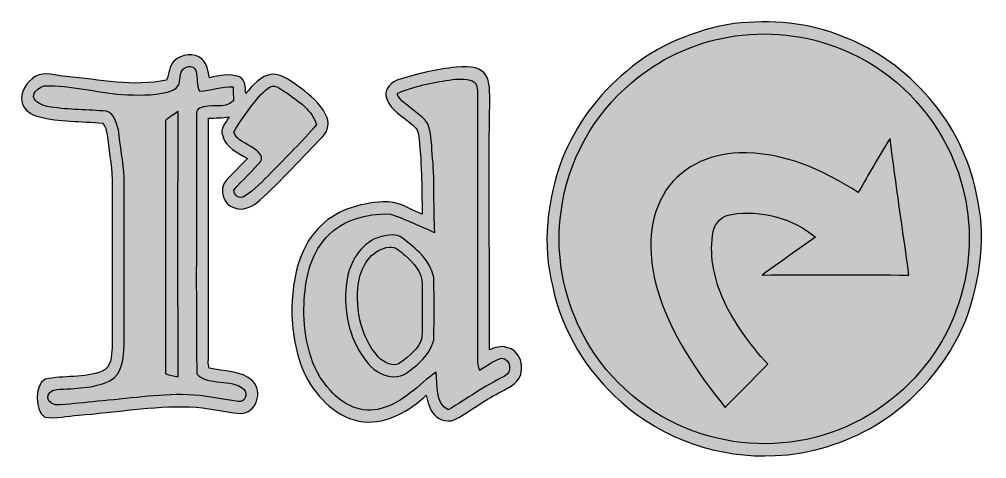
# Model space of a CAD drawing. Header units: centimetres. Extents: x -1.47 to 6.08, y -3.7 to -1.8.
# Drawn here: x -1.473 to 2.71, y -3.697 to -1.798 of the extents above; entities that cross this region are included whole.
import ezdxf

# ---------------------------------------------------------------- set-up
doc = ezdxf.new("R2010")
doc.units = ezdxf.units.CM
doc.header["$MEASUREMENT"] = 0
doc.layers.add('Layer 1', color=7, linetype='Continuous')

msp = doc.modelspace()

# ---------------------------------------------------------------- hatches: boundary and pattern name
at = {"layer": 'Layer 1', "true_color": 0x000000}
h = msp.add_hatch(color=18, dxfattribs=at)
edge = h.paths.add_edge_path()
edge.add_spline(control_points=[(1.61828, -1.81614), (1.77697, -1.79794), (1.94109, -1.81227), (2.08984, -1.87304), (2.37667, -1.98372), (2.60335, -2.24429), (2.66412, -2.5468), (2.70973, -2.72934), (2.68462, -2.92317), (2.61956, -3.09786), (2.54257, -3.2872), (2.40198, -3.44829), (2.22782, -3.55446), (2.09601, -3.62946), (1.94758, -3.67905), (1.79527, -3.68407), (1.55468, -3.69725), (1.30959, -3.61283), (1.12988, -3.45216), (0.98176, -3.32318), (0.8735, -3.14723), (0.83343, -2.95434), (0.78584, -2.7715), (0.81011, -2.57714), (0.87381, -2.4013), (0.93406, -2.25412), (1.03009, -2.12179), (1.15352, -2.02127), (1.2847, -1.91018), (1.44914, -1.84239), (1.61828, -1.81614)], knot_values=[0, 0, 0, 0, 0.1, 0.1, 0.1, 0.2, 0.2, 0.2, 0.3, 0.3, 0.3, 0.4, 0.4, 0.4, 0.5, 0.5, 0.5, 0.6, 0.6, 0.6, 0.7, 0.7, 0.7, 0.8, 0.8, 0.8, 0.9, 0.9, 0.9, 1, 1, 1, 1], degree=3, periodic=1)
h = msp.add_hatch(color=18, dxfattribs=at)
edge = h.paths.add_edge_path()
edge.add_spline(control_points=[(1.5914, -1.87451), (1.43784, -1.90181), (1.29181, -1.97064), (1.1735, -2.07221), (1.00812, -2.21207), (0.89672, -2.41427), (0.86952, -2.62944), (0.84609, -2.792), (0.87224, -2.96041), (0.93898, -3.1101), (1.0258, -3.30299), (1.18386, -3.46304), (1.37623, -3.55111), (1.5482, -3.63124), (1.74621, -3.65289), (1.93157, -3.61377), (2.12196, -3.57434), (2.29727, -3.4689), (2.4228, -3.32067), (2.54058, -3.18406), (2.61391, -3.00968), (2.62992, -2.83007), (2.64717, -2.66469), (2.6137, -2.49534), (2.53943, -2.34701), (2.44393, -2.16018), (2.28137, -2.00788), (2.08702, -1.92817), (1.93147, -1.86321), (1.7572, -1.84595), (1.5914, -1.87451)], knot_values=[0, 0, 0, 0, 0.1, 0.1, 0.1, 0.2, 0.2, 0.2, 0.3, 0.3, 0.3, 0.4, 0.4, 0.4, 0.5, 0.5, 0.5, 0.6, 0.6, 0.6, 0.7, 0.7, 0.7, 0.8, 0.8, 0.8, 0.9, 0.9, 0.9, 1, 1, 1, 1], degree=3, periodic=1)
h = msp.add_hatch(color=18, dxfattribs=at)
edge = h.paths.add_edge_path()
edge.add_spline(control_points=[(-0.80332, -1.97786), (-0.77204, -1.94825), (-0.71597, -1.93811), (-0.68292, -1.97054), (-0.65917, -1.9901), (-0.65718, -2.02315), (-0.65101, -2.05098), (-0.60875, -2.04051), (-0.56283, -2.03068), (-0.52057, -2.04648), (-0.49473, -2.06144), (-0.4961, -2.09345), (-0.4939, -2.11918), (-0.46304, -2.0833), (-0.42978, -2.04125), (-0.37956, -2.03466), (-0.33145, -2.03675), (-0.29274, -2.06855), (-0.2554, -2.09533), (-0.2144, -2.12734), (-0.17245, -2.16207), (-0.14839, -2.20924), (-0.13186, -2.2401), (-0.13437, -2.28152), (-0.16209, -2.30527), (-0.25132, -2.39743), (-0.3373, -2.49325), (-0.4326, -2.57933), (-0.46116, -2.60695), (-0.503, -2.62787), (-0.54285, -2.61302), (-0.59233, -2.60015), (-0.61221, -2.53205), (-0.57811, -2.49429), (-0.54923, -2.46124), (-0.5167, -2.43153), (-0.48679, -2.39931), (-0.52821, -2.37504), (-0.57978, -2.35266), (-0.59369, -2.30203), (-0.60666, -2.27107), (-0.5802, -2.24355), (-0.56513, -2.21918), (-0.59505, -2.2241), (-0.62539, -2.22514), (-0.65562, -2.22452), (-0.65509, -2.56563), (-0.6552, -2.90664), (-0.65541, -3.24776), (-0.65426, -3.26722), (-0.65886, -3.28793), (-0.65227, -3.30665), (-0.58909, -3.31952), (-0.5143, -3.3146), (-0.46398, -3.36157), (-0.41722, -3.40739), (-0.44902, -3.50226), (-0.51754, -3.50216), (-0.59076, -3.49641), (-0.66252, -3.47517), (-0.73627, -3.47318), (-0.89757, -3.46858), (-1.05709, -3.49745), (-1.21755, -3.50948), (-1.26557, -3.51178), (-1.31389, -3.52569), (-1.36201, -3.51764), (-1.40619, -3.49695), (-1.4077, -3.37562), (-1.36191, -3.35425), (-1.28063, -3.33615), (-1.19297, -3.35059), (-1.11452, -3.3191), (-1.07414, -3.30278), (-1.07424, -3.25278), (-1.07205, -3.21638), (-1.0709, -2.98269), (-1.07215, -2.749), (-1.07142, -2.51532), (-1.06954, -2.44879), (-1.08429, -2.38351), (-1.09088, -2.31761), (-1.09475, -2.29355), (-1.09548, -2.26437), (-1.11368, -2.24648), (-1.20563, -2.2377), (-1.29977, -2.24282), (-1.38963, -2.21834), (-1.42017, -2.21092), (-1.4526, -2.19188), (-1.46013, -2.15914), (-1.4729, -2.11395), (-1.44151, -2.06824), (-1.40396, -2.04564), (-1.36264, -2.02054), (-1.31421, -2.04397), (-1.26986, -2.04512), (-1.12624, -2.05788), (-0.97937, -2.09146), (-0.83617, -2.0605), (-0.82298, -2.03403), (-0.82664, -1.9993), (-0.80332, -1.97786)], knot_values=[0, 0, 0, 0, 0.0294118, 0.0294118, 0.0294118, 0.0588235, 0.0588235, 0.0588235, 0.0882353, 0.0882353, 0.0882353, 0.1176471, 0.1176471, 0.1176471, 0.1470588, 0.1470588, 0.1470588, 0.1764706, 0.1764706, 0.1764706, 0.2058824, 0.2058824, 0.2058824, 0.2352941, 0.2352941, 0.2352941, 0.2647059, 0.2647059, 0.2647059, 0.2941176, 0.2941176, 0.2941176, 0.3235294, 0.3235294, 0.3235294, 0.3529412, 0.3529412, 0.3529412, 0.3823529, 0.3823529, 0.3823529, 0.4117647, 0.4117647, 0.4117647, 0.4411765, 0.4411765, 0.4411765, 0.4705882, 0.4705882, 0.4705882, 0.5, 0.5, 0.5, 0.5294118, 0.5294118, 0.5294118, 0.5588235, 0.5588235, 0.5588235, 0.5882353, 0.5882353, 0.5882353, 0.6176471, 0.6176471, 0.6176471, 0.6470588, 0.6470588, 0.6470588, 0.6764706, 0.6764706, 0.6764706, 0.7058824, 0.7058824, 0.7058824, 0.7352941, 0.7352941, 0.7352941, 0.7647059, 0.7647059, 0.7647059, 0.7941176, 0.7941176, 0.7941176, 0.8235294, 0.8235294, 0.8235294, 0.8529412, 0.8529412, 0.8529412, 0.8823529, 0.8823529, 0.8823529, 0.9117647, 0.9117647, 0.9117647, 0.9411765, 0.9411765, 0.9411765, 0.9705882, 0.9705882, 0.9705882, 1, 1, 1, 1], degree=3, periodic=1)
h = msp.add_hatch(color=18, dxfattribs=at)
edge = h.paths.add_edge_path()
edge.add_spline(control_points=[(-0.75384, -2.006), (-0.78135, -2.01771), (-0.7757, -2.05171), (-0.7825, -2.07535), (-0.78805, -2.09753), (-0.81211, -2.10652), (-0.83167, -2.1128), (-0.89631, -2.12817), (-0.96358, -2.12671), (-1.02948, -2.12263), (-1.14464, -2.11416), (-1.2474, -2.08216), (-1.36275, -2.08492), (-1.38479, -2.08545), (-1.46523, -2.14333), (-1.35218, -2.17504), (-1.27258, -2.18832), (-1.19151, -2.18811), (-1.11128, -2.19407), (-1.06724, -2.19157), (-1.05416, -2.24209), (-1.04454, -2.27556), (-1.03606, -2.34481), (-1.02456, -2.41395), (-1.01912, -2.48362), (-1.01902, -2.72442), (-1.0188, -2.96522), (-1.01932, -3.20602), (-1.02246, -3.26094), (-1.02529, -3.3327), (-1.08188, -3.36073), (-1.153, -3.39477), (-1.23318, -3.3924), (-1.31046, -3.39852), (-1.36718, -3.403), (-1.36393, -3.47135), (-1.29498, -3.46509), (-1.24173, -3.46025), (-1.18853, -3.4547), (-1.13533, -3.44902), (-1.00573, -3.4394), (-0.87675, -3.41659), (-0.74641, -3.42098), (-0.67204, -3.42214), (-0.59955, -3.44107), (-0.52612, -3.45038), (-0.49787, -3.45572), (-0.48292, -3.41649), (-0.50122, -3.39818), (-0.55844, -3.34797), (-0.65195, -3.38521), (-0.70583, -3.33113), (-0.70959, -2.96501), (-0.70603, -2.59858), (-0.7076, -2.23236), (-0.70572, -2.21573), (-0.71273, -2.19177), (-0.69411, -2.18246), (-0.64798, -2.15872), (-0.58689, -2.18999), (-0.54714, -2.15004), (-0.54756, -2.12985), (-0.54787, -2.10956), (-0.54861, -2.08937), (-0.59808, -2.08748), (-0.64505, -2.10527), (-0.69411, -2.10861), (-0.70603, -2.08173), (-0.70321, -2.05192), (-0.70823, -2.02378), (-0.71388, -2.0039), (-0.73616, -1.99554), (-0.75384, -2.006)], knot_values=[0, 0, 0, 0, 0.0416667, 0.0416667, 0.0416667, 0.0833333, 0.0833333, 0.0833333, 0.125, 0.125, 0.125, 0.1666667, 0.1666667, 0.1666667, 0.2083333, 0.2083333, 0.2083333, 0.25, 0.25, 0.25, 0.2916667, 0.2916667, 0.2916667, 0.3333333, 0.3333333, 0.3333333, 0.375, 0.375, 0.375, 0.4166667, 0.4166667, 0.4166667, 0.4583333, 0.4583333, 0.4583333, 0.5, 0.5, 0.5, 0.5416667, 0.5416667, 0.5416667, 0.5833333, 0.5833333, 0.5833333, 0.625, 0.625, 0.625, 0.6666667, 0.6666667, 0.6666667, 0.7083333, 0.7083333, 0.7083333, 0.75, 0.75, 0.75, 0.7916667, 0.7916667, 0.7916667, 0.8333333, 0.8333333, 0.8333333, 0.875, 0.875, 0.875, 0.9166667, 0.9166667, 0.9166667, 0.9583333, 0.9583333, 0.9583333, 1, 1, 1, 1], degree=3, periodic=1)
h = msp.add_hatch(color=18, dxfattribs=at)
edge = h.paths.add_edge_path()
edge.add_spline(control_points=[(0.41543, -2.00443), (0.55999, -1.98972), (0.56291, -2.05431), (0.56094, -2.16991), (0.55492, -2.52206), (0.56209, -2.87432), (0.55968, -3.22653), (0.58343, -3.21816), (0.60895, -3.20696), (0.63426, -3.21606), (0.69295, -3.22715), (0.71596, -3.30466), (0.68667, -3.35226), (0.66596, -3.38228), (0.63092, -3.3964), (0.59995, -3.41335), (0.53667, -3.44525), (0.48081, -3.4895), (0.41899, -3.52402), (0.38782, -3.54233), (0.34461, -3.53521), (0.3216, -3.50728), (0.29943, -3.4848), (0.29419, -3.45268), (0.28677, -3.42339), (0.21344, -3.49044), (0.11877, -3.54735), (0.01574, -3.53793), (-0.09703, -3.52569), (-0.18364, -3.43689), (-0.23416, -3.34096), (-0.27946, -3.24755), (-0.29536, -3.142), (-0.29452, -3.03887), (-0.28981, -2.92035), (-0.26638, -2.79263), (-0.18218, -2.70319), (-0.11063, -2.62463), (-0.00247, -2.59231), (0.10089, -2.58718), (0.16229, -2.58028), (0.21459, -2.6194), (0.2693, -2.64053), (0.267, -2.52515), (0.2671, -2.40935), (0.25277, -2.2946), (0.25047, -2.26636), (0.22296, -2.25192), (0.20392, -2.23529), (0.16762, -2.20621), (0.12097, -2.17818), (0.11218, -2.12859), (0.10779, -2.09428), (0.13781, -2.06719), (0.16836, -2.05851), (0.24869, -2.03267), (0.33164, -2.01436), (0.41543, -2.00443)], knot_values=[0, 0, 0, 0, 0.0526316, 0.0526316, 0.0526316, 0.1052632, 0.1052632, 0.1052632, 0.1578947, 0.1578947, 0.1578947, 0.2105263, 0.2105263, 0.2105263, 0.2631579, 0.2631579, 0.2631579, 0.3157895, 0.3157895, 0.3157895, 0.3684211, 0.3684211, 0.3684211, 0.4210526, 0.4210526, 0.4210526, 0.4736842, 0.4736842, 0.4736842, 0.5263158, 0.5263158, 0.5263158, 0.5789474, 0.5789474, 0.5789474, 0.6315789, 0.6315789, 0.6315789, 0.6842105, 0.6842105, 0.6842105, 0.7368421, 0.7368421, 0.7368421, 0.7894737, 0.7894737, 0.7894737, 0.8421053, 0.8421053, 0.8421053, 0.8947368, 0.8947368, 0.8947368, 0.9473684, 0.9473684, 0.9473684, 1, 1, 1, 1], degree=3, periodic=1)
h = msp.add_hatch(color=18, dxfattribs=at)
edge = h.paths.add_edge_path()
edge.add_spline(control_points=[(-0.38804, -2.0901), (-0.41837, -2.10746), (-0.44055, -2.1356), (-0.46158, -2.1629), (-0.49118, -2.20265), (-0.52131, -2.2423), (-0.54589, -2.2854), (-0.53208, -2.32243), (-0.49024, -2.33393), (-0.46063, -2.35538), (-0.44233, -2.36667), (-0.41879, -2.38477), (-0.42737, -2.40956), (-0.46377, -2.45433), (-0.50875, -2.49136), (-0.54474, -2.53645), (-0.54798, -2.56009), (-0.51827, -2.57578), (-0.49913, -2.56312), (-0.45478, -2.53645), (-0.42078, -2.49597), (-0.38343, -2.46061), (-0.31827, -2.39167), (-0.24871, -2.32609), (-0.18824, -2.25318), (-0.20571, -2.1901), (-0.26669, -2.15286), (-0.31628, -2.11583), (-0.33814, -2.10453), (-0.3621, -2.07817), (-0.38804, -2.0901)], knot_values=[0, 0, 0, 0, 0.1, 0.1, 0.1, 0.2, 0.2, 0.2, 0.3, 0.3, 0.3, 0.4, 0.4, 0.4, 0.5, 0.5, 0.5, 0.6, 0.6, 0.6, 0.7, 0.7, 0.7, 0.8, 0.8, 0.8, 0.9, 0.9, 0.9, 1, 1, 1, 1], degree=3, periodic=1)
h = msp.add_hatch(color=18, dxfattribs=at)
edge = h.paths.add_edge_path()
edge.add_spline(control_points=[(0.1831, -2.15107), (0.21707, -2.18625), (0.26511, -2.20801), (0.29325, -2.24899), (0.31104, -2.2969), (0.30915, -2.3492), (0.31417, -2.39942), (0.32359, -2.50601), (0.31679, -2.61312), (0.32369, -2.71982), (0.2602, -2.69283), (0.19775, -2.66239), (0.13268, -2.6398), (0.02546, -2.63488), (-0.09138, -2.66898), (-0.15958, -2.75654), (-0.22454, -2.83875), (-0.23971, -2.94713), (-0.24253, -3.04891), (-0.24253, -3.17422), (-0.2167, -3.30864), (-0.12799, -3.40289), (-0.07517, -3.46419), (0.01061, -3.50561), (0.09158, -3.48019), (0.18771, -3.45739), (0.25162, -3.37716), (0.32955, -3.32318), (0.33666, -3.37747), (0.32359, -3.45613), (0.38164, -3.48605), (0.4625, -3.43804), (0.53887, -3.3827), (0.6236, -3.34138), (0.66042, -3.32768), (0.65351, -3.26366), (0.61209, -3.26345), (0.57705, -3.27276), (0.5487, -3.29713), (0.51711, -3.31397), (0.51114, -3.29954), (0.50696, -3.28437), (0.50822, -3.26868), (0.50853, -2.90612), (0.50811, -2.54356), (0.50843, -2.181), (0.50693, -2.08242), (0.52447, -2.05251), (0.41355, -2.05662), (0.33868, -2.06658), (0.26318, -2.07984), (0.19207, -2.1058), (0.15562, -2.11912), (0.15121, -2.11805), (0.1831, -2.15107)], knot_values=[0, 0, 0, 0, 0.0555556, 0.0555556, 0.0555556, 0.1111111, 0.1111111, 0.1111111, 0.1666667, 0.1666667, 0.1666667, 0.2222222, 0.2222222, 0.2222222, 0.2777778, 0.2777778, 0.2777778, 0.3333333, 0.3333333, 0.3333333, 0.3888889, 0.3888889, 0.3888889, 0.4444444, 0.4444444, 0.4444444, 0.5, 0.5, 0.5, 0.5555556, 0.5555556, 0.5555556, 0.6111111, 0.6111111, 0.6111111, 0.6666667, 0.6666667, 0.6666667, 0.7222222, 0.7222222, 0.7222222, 0.7777778, 0.7777778, 0.7777778, 0.8333333, 0.8333333, 0.8333333, 0.8888889, 0.8888889, 0.8888889, 0.9444444, 0.9444444, 0.9444444, 1, 1, 1, 1], degree=3, periodic=1)
h = msp.add_hatch(color=18, dxfattribs=at)
edge = h.paths.add_edge_path()
edge.add_spline(control_points=[(-0.84108, -2.23529), (-0.82361, -2.22148), (-0.80551, -2.20841), (-0.78658, -2.19669), (-0.7871, -2.57902), (-0.7871, -2.96146), (-0.78658, -3.34379), (-0.80489, -3.33992), (-0.82309, -3.33552), (-0.84108, -3.3305), (-0.84108, -2.96543), (-0.84108, -2.60036), (-0.84108, -2.23529)], knot_values=[0, 0, 0, 0, 0.25, 0.25, 0.25, 0.5, 0.5, 0.5, 0.75, 0.75, 0.75, 1, 1, 1, 1], degree=3, periodic=1)
h = msp.add_hatch(color=18, dxfattribs=at)
edge = h.paths.add_edge_path()
edge.add_spline(control_points=[(2.15365, -2.54628), (2.20062, -2.46908), (2.24267, -2.38885), (2.29236, -2.31343), (2.31652, -2.51051), (2.34717, -2.70664), (2.37342, -2.9034), (2.16181, -2.90246), (1.95019, -2.90298), (1.73868, -2.9033), (1.81557, -2.84848), (1.89214, -2.79304), (1.96996, -2.73959), (1.87007, -2.65727), (1.73387, -2.62044), (1.60625, -2.64116), (1.56724, -2.64607), (1.53543, -2.67683), (1.52717, -2.71501), (1.50981, -2.80957), (1.52832, -2.90759), (1.56535, -2.99545), (1.61211, -3.10477), (1.68366, -3.20153), (1.76337, -3.28897), (1.70155, -3.3509), (1.63962, -3.41283), (1.57864, -3.47548), (1.4552, -3.32151), (1.34003, -3.15435), (1.28491, -2.96271), (1.24809, -2.83028), (1.24097, -2.67944), (1.31179, -2.55674), (1.37602, -2.44105), (1.5096, -2.37849), (1.63858, -2.37536), (1.82425, -2.36898), (2.00103, -2.4467), (2.15365, -2.54628)], knot_values=[0, 0, 0, 0, 0.0769231, 0.0769231, 0.0769231, 0.1538462, 0.1538462, 0.1538462, 0.2307692, 0.2307692, 0.2307692, 0.3076923, 0.3076923, 0.3076923, 0.3846154, 0.3846154, 0.3846154, 0.4615385, 0.4615385, 0.4615385, 0.5384615, 0.5384615, 0.5384615, 0.6153846, 0.6153846, 0.6153846, 0.6923077, 0.6923077, 0.6923077, 0.7692308, 0.7692308, 0.7692308, 0.8461538, 0.8461538, 0.8461538, 0.9230769, 0.9230769, 0.9230769, 1, 1, 1, 1], degree=3, periodic=1)
h = msp.add_hatch(color=18, dxfattribs=at)
edge = h.paths.add_edge_path()
edge.add_spline(control_points=[(0.09189, -2.73739), (0.12202, -2.7308), (0.15748, -2.72275), (0.18394, -2.74409), (0.24168, -2.78687), (0.30298, -2.83897), (0.31899, -2.9125), (0.32097, -3.0033), (0.32129, -3.09451), (0.31888, -3.18542), (0.30309, -3.24744), (0.2511, -3.2918), (0.20057, -3.32695), (0.16856, -3.35059), (0.12411, -3.3463), (0.09032, -3.32893), (0.04722, -3.30812), (0.01762, -3.26826), (-0.0055, -3.22768), (-0.05937, -3.1328), (-0.0738, -3.01826), (-0.05414, -2.91167), (-0.03803, -2.83509), (0.01218, -2.75779), (0.09189, -2.73739)], knot_values=[0, 0, 0, 0, 0.125, 0.125, 0.125, 0.25, 0.25, 0.25, 0.375, 0.375, 0.375, 0.5, 0.5, 0.5, 0.625, 0.625, 0.625, 0.75, 0.75, 0.75, 0.875, 0.875, 0.875, 1, 1, 1, 1], degree=3, periodic=1)
h = msp.add_hatch(color=18, dxfattribs=at)
edge = h.paths.add_edge_path()
edge.add_spline(control_points=[(0.1262, -2.78321), (0.05789, -2.78949), (0.01302, -2.85298), (-0.00215, -2.91501), (-0.02537, -3.03353), (-0.00236, -3.16617), (0.07986, -3.25801), (0.10319, -3.28197), (0.14409, -3.30466), (0.17536, -3.28155), (0.21239, -3.25362), (0.25444, -3.22224), (0.26752, -3.17548), (0.26993, -3.09828), (0.26773, -3.02087), (0.26857, -2.94367), (0.27223, -2.89064), (0.22997, -2.85068), (0.19398, -2.81804), (0.17411, -2.80267), (0.15444, -2.77672), (0.1262, -2.78321)], knot_values=[0, 0, 0, 0, 0.1428571, 0.1428571, 0.1428571, 0.2857143, 0.2857143, 0.2857143, 0.4285714, 0.4285714, 0.4285714, 0.5714286, 0.5714286, 0.5714286, 0.7142857, 0.7142857, 0.7142857, 0.8571429, 0.8571429, 0.8571429, 1, 1, 1, 1], degree=3, periodic=1)

# ---------------------------------------------------------------- linework, layer by layer
at = {"layer": 'Layer 1'}
for points, knots in [([(1.61828, -1.81614), (1.77697, -1.79794), (1.94109, -1.81227), (2.08984, -1.87304), (2.37667, -1.98372), (2.60335, -2.24429), (2.66412, -2.5468), (2.70973, -2.72934), (2.68462, -2.92317), (2.61956, -3.09786), (2.54257, -3.2872), (2.40198, -3.44829), (2.22782, -3.55446), (2.09601, -3.62946), (1.94758, -3.67905), (1.79527, -3.68407), (1.55468, -3.69725), (1.30959, -3.61283), (1.12988, -3.45216), (0.98176, -3.32318), (0.8735, -3.14723), (0.83343, -2.95434), (0.78584, -2.7715), (0.81011, -2.57714), (0.87381, -2.4013), (0.93406, -2.25412), (1.03009, -2.12179), (1.15352, -2.02127), (1.2847, -1.91018), (1.44914, -1.84239), (1.61828, -1.81614)], [0, 0, 0, 0, 0.1, 0.1, 0.1, 0.2, 0.2, 0.2, 0.3, 0.3, 0.3, 0.4, 0.4, 0.4, 0.5, 0.5, 0.5, 0.6, 0.6, 0.6, 0.7, 0.7, 0.7, 0.8, 0.8, 0.8, 0.9, 0.9, 0.9, 1, 1, 1, 1]), ([(1.5914, -1.87451), (1.43784, -1.90181), (1.29181, -1.97064), (1.1735, -2.07221), (1.00812, -2.21207), (0.89672, -2.41427), (0.86952, -2.62944), (0.84609, -2.792), (0.87224, -2.96041), (0.93898, -3.1101), (1.0258, -3.30299), (1.18386, -3.46304), (1.37623, -3.55111), (1.5482, -3.63124), (1.74621, -3.65289), (1.93157, -3.61377), (2.12196, -3.57434), (2.29727, -3.4689), (2.4228, -3.32067), (2.54058, -3.18406), (2.61391, -3.00968), (2.62992, -2.83007), (2.64717, -2.66469), (2.6137, -2.49534), (2.53943, -2.34701), (2.44393, -2.16018), (2.28137, -2.00788), (2.08702, -1.92817), (1.93147, -1.86321), (1.7572, -1.84595), (1.5914, -1.87451)], [0, 0, 0, 0, 0.1, 0.1, 0.1, 0.2, 0.2, 0.2, 0.3, 0.3, 0.3, 0.4, 0.4, 0.4, 0.5, 0.5, 0.5, 0.6, 0.6, 0.6, 0.7, 0.7, 0.7, 0.8, 0.8, 0.8, 0.9, 0.9, 0.9, 1, 1, 1, 1]), ([(-0.80332, -1.97786), (-0.77204, -1.94825), (-0.71597, -1.93811), (-0.68292, -1.97054), (-0.65917, -1.9901), (-0.65718, -2.02315), (-0.65101, -2.05098), (-0.60875, -2.04051), (-0.56283, -2.03068), (-0.52057, -2.04648), (-0.49473, -2.06144), (-0.4961, -2.09345), (-0.4939, -2.11918), (-0.46304, -2.0833), (-0.42978, -2.04125), (-0.37956, -2.03466), (-0.33145, -2.03675), (-0.29274, -2.06855), (-0.2554, -2.09533), (-0.2144, -2.12734), (-0.17245, -2.16207), (-0.14839, -2.20924), (-0.13186, -2.2401), (-0.13437, -2.28152), (-0.16209, -2.30527), (-0.25132, -2.39743), (-0.3373, -2.49325), (-0.4326, -2.57933), (-0.46116, -2.60695), (-0.503, -2.62787), (-0.54285, -2.61302), (-0.59233, -2.60015), (-0.61221, -2.53205), (-0.57811, -2.49429), (-0.54923, -2.46124), (-0.5167, -2.43153), (-0.48679, -2.39931), (-0.52821, -2.37504), (-0.57978, -2.35266), (-0.59369, -2.30203), (-0.60666, -2.27107), (-0.5802, -2.24355), (-0.56513, -2.21918), (-0.59505, -2.2241), (-0.62539, -2.22514), (-0.65562, -2.22452), (-0.65509, -2.56563), (-0.6552, -2.90664), (-0.65541, -3.24776), (-0.65426, -3.26722), (-0.65886, -3.28793), (-0.65227, -3.30665), (-0.58909, -3.31952), (-0.5143, -3.3146), (-0.46398, -3.36157), (-0.41722, -3.40739), (-0.44902, -3.50226), (-0.51754, -3.50216), (-0.59076, -3.49641), (-0.66252, -3.47517), (-0.73627, -3.47318), (-0.89757, -3.46858), (-1.05709, -3.49745), (-1.21755, -3.50948), (-1.26557, -3.51178), (-1.31389, -3.52569), (-1.36201, -3.51764), (-1.40619, -3.49695), (-1.4077, -3.37562), (-1.36191, -3.35425), (-1.28063, -3.33615), (-1.19297, -3.35059), (-1.11452, -3.3191), (-1.07414, -3.30278), (-1.07424, -3.25278), (-1.07205, -3.21638), (-1.0709, -2.98269), (-1.07215, -2.749), (-1.07142, -2.51532), (-1.06954, -2.44879), (-1.08429, -2.38351), (-1.09088, -2.31761), (-1.09475, -2.29355), (-1.09548, -2.26437), (-1.11368, -2.24648), (-1.20563, -2.2377), (-1.29977, -2.24282), (-1.38963, -2.21834), (-1.42017, -2.21092), (-1.4526, -2.19188), (-1.46013, -2.15914), (-1.4729, -2.11395), (-1.44151, -2.06824), (-1.40396, -2.04564), (-1.36264, -2.02054), (-1.31421, -2.04397), (-1.26986, -2.04512), (-1.12624, -2.05788), (-0.97937, -2.09146), (-0.83617, -2.0605), (-0.82298, -2.03403), (-0.82664, -1.9993), (-0.80332, -1.97786)], [0, 0, 0, 0, 0.0294118, 0.0294118, 0.0294118, 0.0588235, 0.0588235, 0.0588235, 0.0882353, 0.0882353, 0.0882353, 0.1176471, 0.1176471, 0.1176471, 0.1470588, 0.1470588, 0.1470588, 0.1764706, 0.1764706, 0.1764706, 0.2058824, 0.2058824, 0.2058824, 0.2352941, 0.2352941, 0.2352941, 0.2647059, 0.2647059, 0.2647059, 0.2941176, 0.2941176, 0.2941176, 0.3235294, 0.3235294, 0.3235294, 0.3529412, 0.3529412, 0.3529412, 0.3823529, 0.3823529, 0.3823529, 0.4117647, 0.4117647, 0.4117647, 0.4411765, 0.4411765, 0.4411765, 0.4705882, 0.4705882, 0.4705882, 0.5, 0.5, 0.5, 0.5294118, 0.5294118, 0.5294118, 0.5588235, 0.5588235, 0.5588235, 0.5882353, 0.5882353, 0.5882353, 0.6176471, 0.6176471, 0.6176471, 0.6470588, 0.6470588, 0.6470588, 0.6764706, 0.6764706, 0.6764706, 0.7058824, 0.7058824, 0.7058824, 0.7352941, 0.7352941, 0.7352941, 0.7647059, 0.7647059, 0.7647059, 0.7941176, 0.7941176, 0.7941176, 0.8235294, 0.8235294, 0.8235294, 0.8529412, 0.8529412, 0.8529412, 0.8823529, 0.8823529, 0.8823529, 0.9117647, 0.9117647, 0.9117647, 0.9411765, 0.9411765, 0.9411765, 0.9705882, 0.9705882, 0.9705882, 1, 1, 1, 1]), ([(-0.75384, -2.006), (-0.78135, -2.01771), (-0.7757, -2.05171), (-0.7825, -2.07535), (-0.78805, -2.09753), (-0.81211, -2.10652), (-0.83167, -2.1128), (-0.89631, -2.12817), (-0.96358, -2.12671), (-1.02948, -2.12263), (-1.14464, -2.11416), (-1.2474, -2.08216), (-1.36275, -2.08492), (-1.38479, -2.08545), (-1.46523, -2.14333), (-1.35218, -2.17504), (-1.27258, -2.18832), (-1.19151, -2.18811), (-1.11128, -2.19407), (-1.06724, -2.19157), (-1.05416, -2.24209), (-1.04454, -2.27556), (-1.03606, -2.34481), (-1.02456, -2.41395), (-1.01912, -2.48362), (-1.01902, -2.72442), (-1.0188, -2.96522), (-1.01932, -3.20602), (-1.02246, -3.26094), (-1.02529, -3.3327), (-1.08188, -3.36073), (-1.153, -3.39477), (-1.23318, -3.3924), (-1.31046, -3.39852), (-1.36718, -3.403), (-1.36393, -3.47135), (-1.29498, -3.46509), (-1.24173, -3.46025), (-1.18853, -3.4547), (-1.13533, -3.44902), (-1.00573, -3.4394), (-0.87675, -3.41659), (-0.74641, -3.42098), (-0.67204, -3.42214), (-0.59955, -3.44107), (-0.52612, -3.45038), (-0.49787, -3.45572), (-0.48292, -3.41649), (-0.50122, -3.39818), (-0.55844, -3.34797), (-0.65195, -3.38521), (-0.70583, -3.33113), (-0.70959, -2.96501), (-0.70603, -2.59858), (-0.7076, -2.23236), (-0.70572, -2.21573), (-0.71273, -2.19177), (-0.69411, -2.18246), (-0.64798, -2.15872), (-0.58689, -2.18999), (-0.54714, -2.15004), (-0.54756, -2.12985), (-0.54787, -2.10956), (-0.54861, -2.08937), (-0.59808, -2.08748), (-0.64505, -2.10527), (-0.69411, -2.10861), (-0.70603, -2.08173), (-0.70321, -2.05192), (-0.70823, -2.02378), (-0.71388, -2.0039), (-0.73616, -1.99554), (-0.75384, -2.006)], [0, 0, 0, 0, 0.0416667, 0.0416667, 0.0416667, 0.0833333, 0.0833333, 0.0833333, 0.125, 0.125, 0.125, 0.1666667, 0.1666667, 0.1666667, 0.2083333, 0.2083333, 0.2083333, 0.25, 0.25, 0.25, 0.2916667, 0.2916667, 0.2916667, 0.3333333, 0.3333333, 0.3333333, 0.375, 0.375, 0.375, 0.4166667, 0.4166667, 0.4166667, 0.4583333, 0.4583333, 0.4583333, 0.5, 0.5, 0.5, 0.5416667, 0.5416667, 0.5416667, 0.5833333, 0.5833333, 0.5833333, 0.625, 0.625, 0.625, 0.6666667, 0.6666667, 0.6666667, 0.7083333, 0.7083333, 0.7083333, 0.75, 0.75, 0.75, 0.7916667, 0.7916667, 0.7916667, 0.8333333, 0.8333333, 0.8333333, 0.875, 0.875, 0.875, 0.9166667, 0.9166667, 0.9166667, 0.9583333, 0.9583333, 0.9583333, 1, 1, 1, 1]), ([(0.41543, -2.00443), (0.55999, -1.98972), (0.56291, -2.05431), (0.56094, -2.16991), (0.55492, -2.52206), (0.56209, -2.87432), (0.55968, -3.22653), (0.58343, -3.21816), (0.60895, -3.20696), (0.63426, -3.21606), (0.69295, -3.22715), (0.71596, -3.30466), (0.68667, -3.35226), (0.66596, -3.38228), (0.63092, -3.3964), (0.59995, -3.41335), (0.53667, -3.44525), (0.48081, -3.4895), (0.41899, -3.52402), (0.38782, -3.54233), (0.34461, -3.53521), (0.3216, -3.50728), (0.29943, -3.4848), (0.29419, -3.45268), (0.28677, -3.42339), (0.21344, -3.49044), (0.11877, -3.54735), (0.01574, -3.53793), (-0.09703, -3.52569), (-0.18364, -3.43689), (-0.23416, -3.34096), (-0.27946, -3.24755), (-0.29536, -3.142), (-0.29452, -3.03887), (-0.28981, -2.92035), (-0.26638, -2.79263), (-0.18218, -2.70319), (-0.11063, -2.62463), (-0.00247, -2.59231), (0.10089, -2.58718), (0.16229, -2.58028), (0.21459, -2.6194), (0.2693, -2.64053), (0.267, -2.52515), (0.2671, -2.40935), (0.25277, -2.2946), (0.25047, -2.26636), (0.22296, -2.25192), (0.20392, -2.23529), (0.16762, -2.20621), (0.12097, -2.17818), (0.11218, -2.12859), (0.10779, -2.09428), (0.13781, -2.06719), (0.16836, -2.05851), (0.24869, -2.03267), (0.33164, -2.01436), (0.41543, -2.00443)], [0, 0, 0, 0, 0.0526316, 0.0526316, 0.0526316, 0.1052632, 0.1052632, 0.1052632, 0.1578947, 0.1578947, 0.1578947, 0.2105263, 0.2105263, 0.2105263, 0.2631579, 0.2631579, 0.2631579, 0.3157895, 0.3157895, 0.3157895, 0.3684211, 0.3684211, 0.3684211, 0.4210526, 0.4210526, 0.4210526, 0.4736842, 0.4736842, 0.4736842, 0.5263158, 0.5263158, 0.5263158, 0.5789474, 0.5789474, 0.5789474, 0.6315789, 0.6315789, 0.6315789, 0.6842105, 0.6842105, 0.6842105, 0.7368421, 0.7368421, 0.7368421, 0.7894737, 0.7894737, 0.7894737, 0.8421053, 0.8421053, 0.8421053, 0.8947368, 0.8947368, 0.8947368, 0.9473684, 0.9473684, 0.9473684, 1, 1, 1, 1]), ([(-0.38804, -2.0901), (-0.41837, -2.10746), (-0.44055, -2.1356), (-0.46158, -2.1629), (-0.49118, -2.20265), (-0.52131, -2.2423), (-0.54589, -2.2854), (-0.53208, -2.32243), (-0.49024, -2.33393), (-0.46063, -2.35538), (-0.44233, -2.36667), (-0.41879, -2.38477), (-0.42737, -2.40956), (-0.46377, -2.45433), (-0.50875, -2.49136), (-0.54474, -2.53645), (-0.54798, -2.56009), (-0.51827, -2.57578), (-0.49913, -2.56312), (-0.45478, -2.53645), (-0.42078, -2.49597), (-0.38343, -2.46061), (-0.31827, -2.39167), (-0.24871, -2.32609), (-0.18824, -2.25318), (-0.20571, -2.1901), (-0.26669, -2.15286), (-0.31628, -2.11583), (-0.33814, -2.10453), (-0.3621, -2.07817), (-0.38804, -2.0901)], [0, 0, 0, 0, 0.1, 0.1, 0.1, 0.2, 0.2, 0.2, 0.3, 0.3, 0.3, 0.4, 0.4, 0.4, 0.5, 0.5, 0.5, 0.6, 0.6, 0.6, 0.7, 0.7, 0.7, 0.8, 0.8, 0.8, 0.9, 0.9, 0.9, 1, 1, 1, 1]), ([(0.1831, -2.15107), (0.21707, -2.18625), (0.26511, -2.20801), (0.29325, -2.24899), (0.31104, -2.2969), (0.30915, -2.3492), (0.31417, -2.39942), (0.32359, -2.50601), (0.31679, -2.61312), (0.32369, -2.71982), (0.2602, -2.69283), (0.19775, -2.66239), (0.13268, -2.6398), (0.02546, -2.63488), (-0.09138, -2.66898), (-0.15958, -2.75654), (-0.22454, -2.83875), (-0.23971, -2.94713), (-0.24253, -3.04891), (-0.24253, -3.17422), (-0.2167, -3.30864), (-0.12799, -3.40289), (-0.07517, -3.46419), (0.01061, -3.50561), (0.09158, -3.48019), (0.18771, -3.45739), (0.25162, -3.37716), (0.32955, -3.32318), (0.33666, -3.37747), (0.32359, -3.45613), (0.38164, -3.48605), (0.4625, -3.43804), (0.53887, -3.3827), (0.6236, -3.34138), (0.66042, -3.32768), (0.65351, -3.26366), (0.61209, -3.26345), (0.57705, -3.27276), (0.5487, -3.29713), (0.51711, -3.31397), (0.51114, -3.29954), (0.50696, -3.28437), (0.50822, -3.26868), (0.50853, -2.90612), (0.50811, -2.54356), (0.50843, -2.181), (0.50693, -2.08242), (0.52447, -2.05251), (0.41355, -2.05662), (0.33868, -2.06658), (0.26318, -2.07984), (0.19207, -2.1058), (0.15562, -2.11912), (0.15121, -2.11805), (0.1831, -2.15107)], [0, 0, 0, 0, 0.0555556, 0.0555556, 0.0555556, 0.1111111, 0.1111111, 0.1111111, 0.1666667, 0.1666667, 0.1666667, 0.2222222, 0.2222222, 0.2222222, 0.2777778, 0.2777778, 0.2777778, 0.3333333, 0.3333333, 0.3333333, 0.3888889, 0.3888889, 0.3888889, 0.4444444, 0.4444444, 0.4444444, 0.5, 0.5, 0.5, 0.5555556, 0.5555556, 0.5555556, 0.6111111, 0.6111111, 0.6111111, 0.6666667, 0.6666667, 0.6666667, 0.7222222, 0.7222222, 0.7222222, 0.7777778, 0.7777778, 0.7777778, 0.8333333, 0.8333333, 0.8333333, 0.8888889, 0.8888889, 0.8888889, 0.9444444, 0.9444444, 0.9444444, 1, 1, 1, 1]), ([(-0.84108, -2.23529), (-0.82361, -2.22148), (-0.80551, -2.20841), (-0.78658, -2.19669), (-0.7871, -2.57902), (-0.7871, -2.96146), (-0.78658, -3.34379), (-0.80489, -3.33992), (-0.82309, -3.33552), (-0.84108, -3.3305), (-0.84108, -2.96543), (-0.84108, -2.60036), (-0.84108, -2.23529)], [0, 0, 0, 0, 0.25, 0.25, 0.25, 0.5, 0.5, 0.5, 0.75, 0.75, 0.75, 1, 1, 1, 1]), ([(2.15365, -2.54628), (2.20062, -2.46908), (2.24267, -2.38885), (2.29236, -2.31343), (2.31652, -2.51051), (2.34717, -2.70664), (2.37342, -2.9034), (2.16181, -2.90246), (1.95019, -2.90298), (1.73868, -2.9033), (1.81557, -2.84848), (1.89214, -2.79304), (1.96996, -2.73959), (1.87007, -2.65727), (1.73387, -2.62044), (1.60625, -2.64116), (1.56724, -2.64607), (1.53543, -2.67683), (1.52717, -2.71501), (1.50981, -2.80957), (1.52832, -2.90759), (1.56535, -2.99545), (1.61211, -3.10477), (1.68366, -3.20153), (1.76337, -3.28897), (1.70155, -3.3509), (1.63962, -3.41283), (1.57864, -3.47548), (1.4552, -3.32151), (1.34003, -3.15435), (1.28491, -2.96271), (1.24809, -2.83028), (1.24097, -2.67944), (1.31179, -2.55674), (1.37602, -2.44105), (1.5096, -2.37849), (1.63858, -2.37536), (1.82425, -2.36898), (2.00103, -2.4467), (2.15365, -2.54628)], [0, 0, 0, 0, 0.0769231, 0.0769231, 0.0769231, 0.1538462, 0.1538462, 0.1538462, 0.2307692, 0.2307692, 0.2307692, 0.3076923, 0.3076923, 0.3076923, 0.3846154, 0.3846154, 0.3846154, 0.4615385, 0.4615385, 0.4615385, 0.5384615, 0.5384615, 0.5384615, 0.6153846, 0.6153846, 0.6153846, 0.6923077, 0.6923077, 0.6923077, 0.7692308, 0.7692308, 0.7692308, 0.8461538, 0.8461538, 0.8461538, 0.9230769, 0.9230769, 0.9230769, 1, 1, 1, 1]), ([(0.09189, -2.73739), (0.12202, -2.7308), (0.15748, -2.72275), (0.18394, -2.74409), (0.24168, -2.78687), (0.30298, -2.83897), (0.31899, -2.9125), (0.32097, -3.0033), (0.32129, -3.09451), (0.31888, -3.18542), (0.30309, -3.24744), (0.2511, -3.2918), (0.20057, -3.32695), (0.16856, -3.35059), (0.12411, -3.3463), (0.09032, -3.32893), (0.04722, -3.30812), (0.01762, -3.26826), (-0.0055, -3.22768), (-0.05937, -3.1328), (-0.0738, -3.01826), (-0.05414, -2.91167), (-0.03803, -2.83509), (0.01218, -2.75779), (0.09189, -2.73739)], [0, 0, 0, 0, 0.125, 0.125, 0.125, 0.25, 0.25, 0.25, 0.375, 0.375, 0.375, 0.5, 0.5, 0.5, 0.625, 0.625, 0.625, 0.75, 0.75, 0.75, 0.875, 0.875, 0.875, 1, 1, 1, 1]), ([(0.1262, -2.78321), (0.05789, -2.78949), (0.01302, -2.85298), (-0.00215, -2.91501), (-0.02537, -3.03353), (-0.00236, -3.16617), (0.07986, -3.25801), (0.10319, -3.28197), (0.14409, -3.30466), (0.17536, -3.28155), (0.21239, -3.25362), (0.25444, -3.22224), (0.26752, -3.17548), (0.26993, -3.09828), (0.26773, -3.02087), (0.26857, -2.94367), (0.27223, -2.89064), (0.22997, -2.85068), (0.19398, -2.81804), (0.17411, -2.80267), (0.15444, -2.77672), (0.1262, -2.78321)], [0, 0, 0, 0, 0.1428571, 0.1428571, 0.1428571, 0.2857143, 0.2857143, 0.2857143, 0.4285714, 0.4285714, 0.4285714, 0.5714286, 0.5714286, 0.5714286, 0.7142857, 0.7142857, 0.7142857, 0.8571429, 0.8571429, 0.8571429, 1, 1, 1, 1])]:
    msp.add_open_spline(points, degree=3, knots=knots, dxfattribs=at)

doc.saveas('drawing.dxf')
